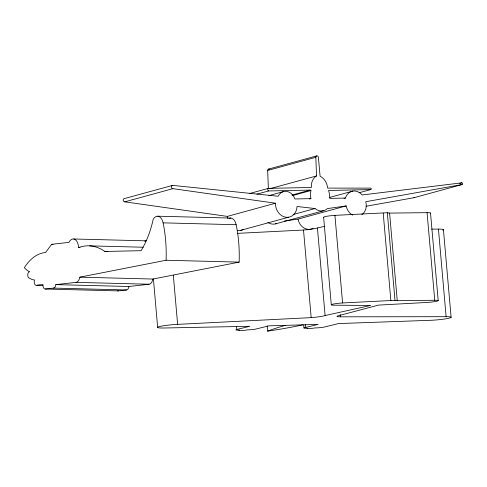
<?xml version="1.0" encoding="UTF-8"?>
<svg xmlns="http://www.w3.org/2000/svg" width="487" height="487" viewBox="0 0 487 487"><rect width="100%" height="100%" fill="white"/><g stroke="black" fill="none" stroke-linecap="round" stroke-linejoin="round"><path stroke-width="0.73" d="M107.846 251.542L104.833 251.462A75.722 44.293 -88.5 0 0 78.529 247.603A9.314 5.448 -88.5 0 0 74.876 239.373A9.314 5.448 -88.5 0 0 68.953 242.38L51.592 244.322L45.583 252.522A55.774 32.623 -88.5 0 0 24.35 267.667A30.395 17.782 -88.5 0 0 29.555 271.783A3.226 1.887 -88.5 0 0 27.735 275.21A3.226 1.887 -88.5 0 0 29.695 278.217A22.347 13.07 -88.5 0 0 34.522 279.952A3.677 2.149 -88.5 0 0 34.68 284.037A3.677 2.149 -88.5 0 0 36.957 285.224L42.984 285.376M256.929 194.149L268.599 190.953L310.146 190.088L310.943 190.52A19.45 16.424 74.7 0 0 310.919 198.635L294.903 198.97A10.744 9.07 74.7 0 0 286.837 191.434A10.744 9.07 74.7 0 0 278.174 196.243L172.611 185.383L124.471 198.562A1.65 1.394 74.7 0 0 123.211 200.224A1.65 1.394 74.7 0 0 124.763 201.831L227.344 216.398L275.484 203.219A12.601 10.641 74.7 0 0 285.778 217.226A12.601 10.641 74.7 0 0 297.046 206.488L315.016 208.552A12.096 10.215 74.7 0 0 327.447 208.594L346.16 205.922A11.883 10.032 74.7 0 0 352.691 215.12M124.763 201.831L172.909 188.652L275.484 203.219M268.514 169.099L316.66 155.919M268.361 188.372L267.673 170.468L315.82 157.295A1.504 1.272 74.7 0 1 316.976 155.864A1.504 1.272 74.7 0 1 318.382 157.24L320.087 176.172A13.453 11.359 74.7 0 1 327.654 188.11L370.57 188.116A0.737 0.621 74.7 0 1 371.264 188.828A0.737 0.621 74.7 0 1 370.704 189.571L359.029 192.767M249.399 193.558L268.367 188.366L311.382 187.471A12.674 10.702 74.7 0 1 316.538 175.941L315.82 157.295M269.847 188.719L316.538 175.941M268.794 195.628L283.379 191.635M291.908 195.08L310.146 190.088M292.705 195.512L310.943 190.52M309.458 199.037L310.919 198.635M329.322 197.527L352.661 191.141M343.992 198.459L345.453 198.063A11.913 10.063 74.7 0 1 362.133 194.964L461.828 182.838A0.871 0.737 74.7 0 1 462.65 183.684A0.871 0.737 74.7 0 1 461.986 184.567L413.84 197.74L366.102 206.251M293.131 214.542L315.016 208.552M240.438 230.406L288.584 217.226M275.447 223.898L323.593 210.719M284.542 221.025L298.014 219.101L346.16 205.922M459.643 183.435L461.828 182.838M236.524 326.448L236.785 329.474L249.794 326.29L162.968 328.025A14.811 1.4 -5 0 1 159.626 326.527A14.811 1.4 -5 0 1 177.627 324.36L311.181 317.621A13.825 1.309 -5 0 0 325.103 315.552L370.662 305.44L333.406 305.197A9.46 0.895 -5 0 1 332.627 304.229A9.46 0.895 -5 0 1 342.592 302.951L394.994 300.327L397.252 300.686L434.739 300.26A9.04 0.852 -5 0 1 437.125 301.136A9.04 0.852 -5 0 1 426.326 302.476L378.576 305.093L338.447 315.71A10.665 1.011 -5 0 0 340.425 316.818L446.116 316.696A14.336 1.358 -5 0 1 449.099 318.175A14.336 1.358 -5 0 1 431.537 320.263L338.508 323.569L325.006 326.868A6.288 0.597 -5 0 1 314.9 327.928A4.499 0.426 -5 0 1 309.148 328.518A4.499 0.426 -5 0 1 307.315 328.147A5.363 0.505 -5 0 1 305.562 327.465L305.294 324.439M305.562 327.465L318.072 324.403L268.958 325.84L256.448 328.895A5.546 0.524 -5 0 1 247.433 329.863A4.651 0.438 -5 0 1 241.071 330.563A4.651 0.438 -5 0 1 239.501 330.095A6.38 0.603 -5 0 1 236.785 329.474M237.498 233.358L303.511 230.028A13.825 1.309 -5 0 0 317.439 227.959L324.786 226.327M36.957 285.224L42.935 284.554A3.981 2.325 -88.5 0 0 45.285 289.022L53.552 288.097A4.091 2.392 -88.5 0 0 55.822 284.621L76.033 282.363A7.025 4.109 -88.5 0 0 79.819 277.17L166.085 260.247L239.141 262.122A94.788 55.445 -88.5 0 0 236.165 224.726A10.355 6.057 -88.5 0 0 228.89 218.493M79.819 277.17L152.875 279.045L239.141 262.122M461.986 184.567L365.761 201.709A11.883 10.032 74.7 0 1 361.884 214.639M323.958 217.433A9.46 0.895 -5 0 1 334.922 215.357L387.323 212.734L389.588 213.093L427.069 212.667A9.04 0.852 -5 0 1 430.228 213.288M55.822 284.621L128.872 286.496L149.089 284.231A7.025 4.109 -88.5 0 0 152.875 279.045M45.285 289.022L118.341 290.891L126.608 289.966A4.091 2.392 -88.5 0 0 128.872 286.496M104.833 251.462L141.084 250.689A82.108 48.03 -88.5 0 0 153.228 219.229A10.355 6.057 -88.5 0 1 163.108 222.851L236.165 224.726M370.704 189.571L328.567 190.478A25.208 21.288 74.7 0 1 329.827 198.386L345.453 198.063M431.604 229.109L438.446 229.103A14.336 1.358 -5 0 1 442.811 230.174M157.831 216.204L230.887 218.073M73.823 238.989L146.124 240.846M51.592 244.322L53.101 244.358M89.681 245.862L143.154 247.232M78.529 247.603L80.038 247.639M76.033 282.363L149.089 284.231M53.552 288.097L126.608 289.966M443.45 229.809L451.114 317.396M438.446 229.103L446.116 316.696M430.526 213.062L438.197 300.656M427.069 212.667L434.739 300.26M389.588 213.093L397.252 300.686M387.323 212.734L394.994 300.327M383.22 213.227L390.884 300.82M334.922 215.357L342.592 302.951M340.224 314.553L340.425 316.818M323.624 217.281L331.294 304.874M317.439 227.959L325.103 315.552M303.511 230.028L311.181 317.621M303.693 324.963L303.955 327.982M267.186 325.852L267.649 331.136A119.394 11.292 -5 0 0 302.597 324.853M173.329 275.277L177.627 324.36M153.417 278.996L157.648 327.325M267.649 331.136A316.282 29.914 -5 0 1 285.339 325.359M243.086 229.56A12.601 10.641 74.7 0 1 237.632 230.4M227.399 218.353A12.601 10.641 74.7 0 1 227.344 216.398M267.673 170.468A1.504 1.272 74.7 0 1 269.463 169.214M313.159 228.184A11.883 10.032 74.7 0 1 308.6 229.359M307.918 229.31A11.883 10.032 74.7 0 1 298.014 219.101M414.34 197.478A0.871 0.737 74.7 0 1 413.84 197.74M276.494 223.557A12.096 10.215 74.7 0 1 267.844 222.456M144.724 241.199A9.314 5.448 -88.5 0 1 145.796 240.852M118.341 290.891A3.981 2.325 -88.5 0 1 117.355 290.605M163.108 222.851A94.788 55.445 -88.5 0 1 166.085 260.247M172.909 188.652A1.65 1.394 74.7 0 1 171.357 187.045A1.65 1.394 74.7 0 1 172.611 185.383M268.599 190.953A1.418 1.199 74.7 0 1 268.367 188.366"/></g></svg>
